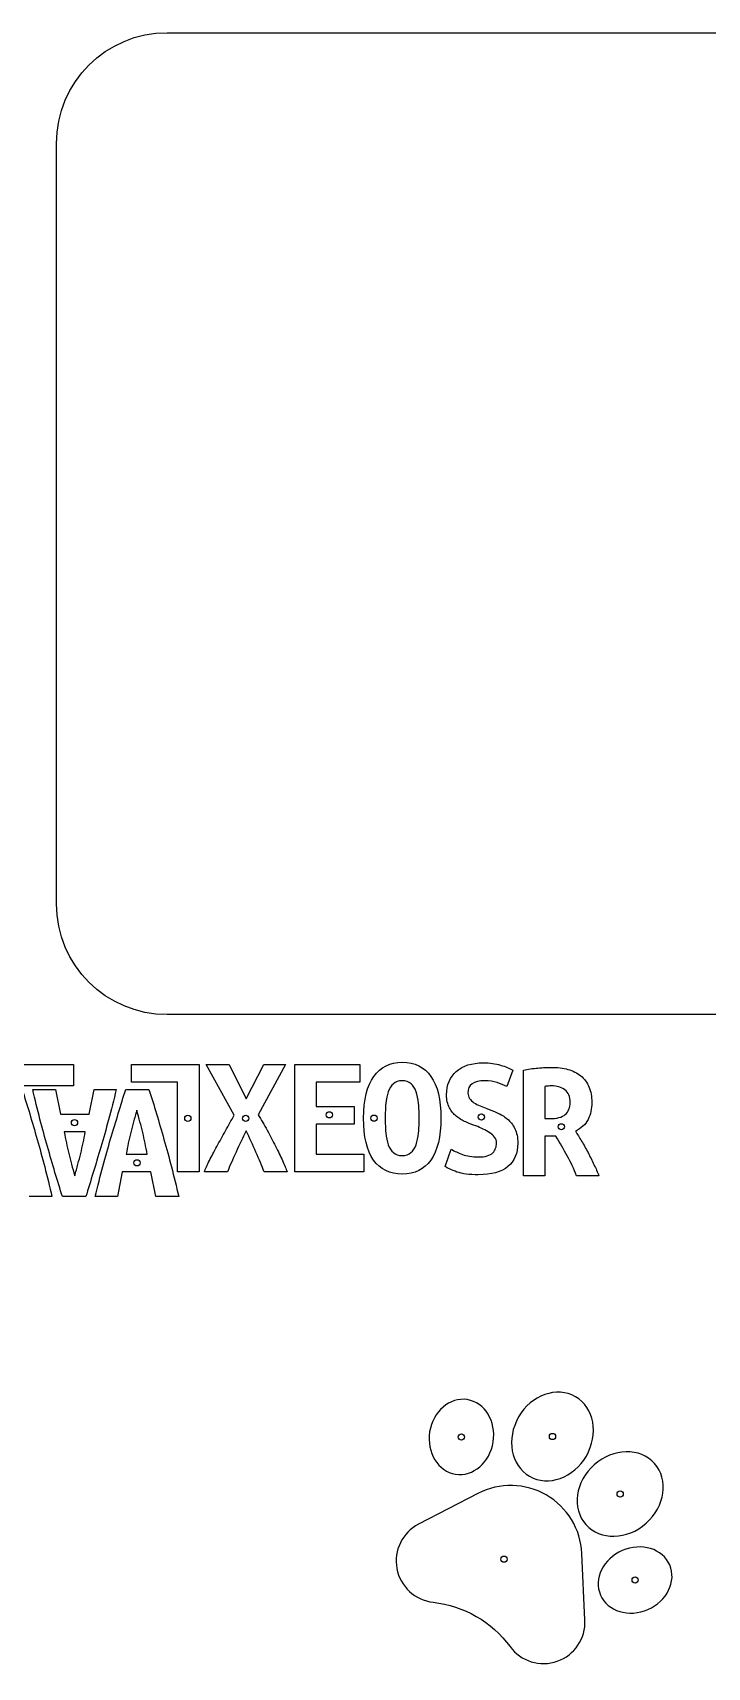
# Model space of a CAD drawing. Extents: x 9 to 2087, y 87 to 833.
# Drawn here: x 455 to 757, y 87 to 820 of the extents above; entities that cross this region are included whole.
import ezdxf

# ---------------------------------------------------------------- set-up
doc = ezdxf.new("R2010")
doc.units = 0
doc.layers.add('Calque_1', color=7, linetype='CONTINUOUS')

msp = doc.modelspace()

# ---------------------------------------------------------------- linework, layer by layer
at = {"layer": 'Calque_1', "color": 7}
for p, q in [((515.238256, 819.699936), (855.96034, 819.699936)), ((515.238256, 819.699936), (515.238256, 819.699936)), ((465.649272, 429.388908), (465.649272, 770.110981)), ((855.96034, 379.799941), (515.238256, 379.799941)), ((425.159591, 357.43436), (473.205982, 357.43436)), ((473.205982, 357.43436), (473.205982, 347.809561)), ((499.295062, 357.364337), (529.488988, 357.364337)), ((499.295062, 349.447164), (499.295062, 357.364337)), ((529.488988, 357.364337), (529.488988, 309.317961)), ((545.238324, 334.699488), (532.66399, 357.364337)), ((532.66399, 357.364337), (542.987363, 357.364337)), ((542.987363, 357.364337), (550.594059, 341.995707)), ((550.594059, 341.995707), (558.588851, 357.364337)), ((568.213609, 357.364337), (555.949794, 334.932346)), ((558.588851, 357.364337), (568.213609, 357.364337)), ((572.446983, 309.317999), (572.446983, 357.364357)), ((572.446983, 357.364357), (601.554196, 357.364357)), ((601.554196, 357.364357), (601.554196, 349.447184)), ((670.134618, 354.911143), (667.340322, 347.537305)), ((674.897174, 307.563332), (674.897174, 354.911133)), ((687.31627, 356.153042), (687.31627, 356.153042)), ((473.205982, 347.809561), (433.07676, 347.809561)), ((455.002747, 346.27214), (465.248501, 346.27214)), ((465.248501, 346.27214), (467.499462, 335.172574)), ((480.306654, 335.172574), (482.479995, 346.27214)), ((482.479995, 346.27214), (492.415272, 346.27214)), ((496.649392, 346.272158), (507.050384, 346.272158)), ((519.864189, 349.447164), (499.295062, 349.447164)), ((519.864189, 309.317961), (519.864189, 349.447164)), ((601.554196, 349.447184), (581.994162, 349.447184)), ((581.994162, 349.447184), (581.994162, 338.658099)), ((684.444354, 347.614914), (684.444354, 333.177716)), ((501.61703, 336.957837), (501.61703, 336.957837)), ((581.994162, 338.658099), (598.992799, 338.658099)), ((598.992799, 338.658099), (598.992799, 330.74093)), ((695.776778, 340.473935), (695.776778, 340.473935)), ((467.499462, 335.172574), (480.306654, 335.172574)), ((472.316787, 331.364155), (472.316787, 331.364155)), ((523.089055, 333.34114), (523.089055, 333.34114)), ((551.832222, 333.341154), (551.832222, 333.341154)), ((598.992799, 330.74093), (581.994162, 330.74093)), ((581.994162, 330.74093), (581.994162, 317.235168)), ((589.247804, 334.89357), (589.247804, 334.89357)), ((603.226154, 333.386766), (603.226154, 333.386766)), ((609.262621, 333.386733), (609.262621, 333.386733)), ((612.928573, 333.386766), (612.928573, 333.386766)), ((657.380332, 333.8763), (657.380332, 333.8763)), ((684.444354, 333.177716), (686.540076, 333.177716)), ((478.521409, 327.255401), (469.129468, 327.255401)), ((689.411992, 325.260543), (684.444354, 325.260543)), ((684.444354, 325.260543), (684.444354, 307.563332)), ((693.217534, 329.529603), (693.217534, 329.529603)), ((496.88225, 317.242523), (506.274191, 317.242523)), ((581.994162, 317.235168), (603.261822, 317.235168)), ((603.261822, 317.235168), (603.261822, 309.317999)), ((639.707835, 311.677168), (642.502131, 319.439102)), ((654.610749, 316.023851), (654.610749, 316.023851)), ((495.097005, 309.32535), (492.923663, 298.225783)), ((507.904197, 309.32535), (495.097005, 309.32535)), ((503.086838, 313.374645), (503.086838, 313.374645)), ((510.155158, 298.225783), (507.904197, 309.32535)), ((529.488988, 309.317961), (519.864189, 309.317961)), ((542.21117, 309.317962), (531.887797, 309.317962)), ((568.989802, 309.317962), (558.666471, 309.317962)), ((603.261822, 309.317999), (572.446983, 309.317999)), ((473.786629, 307.540128), (473.786629, 307.540128)), ((684.444354, 307.563332), (674.897174, 307.563332)), ((708.66159, 307.563332), (698.648694, 307.563332)), ((463.59182, 298.225827), (453.346066, 298.225827)), ((478.754267, 298.225807), (468.353275, 298.225807)), ((492.923663, 298.225783), (482.988387, 298.225783)), ((520.40087, 298.225783), (510.155158, 298.225783)), ((648.442909, 190.587621), (648.442909, 190.587621)), ((689.247471, 190.782834), (689.247471, 190.782834)), ((644.415739, 173.886783), (644.415739, 173.886783)), ((677.56762, 172.968008), (677.56762, 172.968008)), ((654.469312, 165.276183), (627.876162, 151.527967)), ((719.574619, 165.001468), (719.574619, 165.001468)), ((702.798738, 151.341278), (702.798738, 151.341278)), ((667.495279, 135.80565), (667.495279, 135.80565)), ((702.398095, 108.501243), (701.008151, 138.406949)), ((740.37959, 133.215443), (740.37959, 133.215443)), ((726.262891, 126.476343), (726.262891, 126.476343)), ((634.386464, 116.520588), (634.392955, 116.520588))]:
    msp.add_line(p, q, dxfattribs=at)
for points in [[(465.649272, 770.110981), (465.649272, 797.583253), (487.765983, 819.699936), (515.238256, 819.699936)], [(515.238256, 379.799941), (487.765983, 379.799941), (465.649272, 401.916619), (465.649272, 429.388908)], [(603.226154, 333.386766), (603.226154, 341.66616), (604.752668, 347.901566), (607.805696, 352.092983)], [(607.805696, 352.092983), (610.858723, 356.336174), (615.101914, 358.457769), (620.535268, 358.457769)], [(620.535268, 358.457769), (626.175607, 358.457769), (630.470545, 356.336174), (633.42008, 352.092983)], [(633.42008, 352.092983), (636.369615, 347.901566), (637.844382, 341.66616), (637.844382, 333.386766)], [(640.406409, 343.811577), (640.406409, 348.313499), (641.855304, 351.832242), (644.753092, 354.367807)], [(644.753092, 354.367807), (647.702628, 356.903373), (651.738834, 358.171155), (656.86171, 358.171155)], [(656.86171, 358.171155), (659.811245, 358.171155), (662.372684, 357.834805), (664.546025, 357.162104)], [(664.546025, 357.162104), (666.771113, 356.489403), (668.633978, 355.739083), (670.134618, 354.911143)], [(674.897174, 354.911133), (675.828607, 355.118118), (676.837658, 355.29923), (677.924329, 355.454468)], [(677.924329, 355.454468), (679.062746, 355.661453), (680.201163, 355.790819), (681.33958, 355.842565)], [(681.33958, 355.842565), (682.477997, 355.946057), (683.564668, 356.023677), (684.599593, 356.075423)], [(684.599593, 356.075423), (685.634517, 356.127169), (686.540076, 356.153042), (687.31627, 356.153042)], [(687.31627, 356.153042), (690.05882, 356.153042), (692.542639, 355.842565), (694.767727, 355.22161)], [(694.767727, 355.22161), (696.992815, 354.600655), (698.907425, 353.64335), (700.511558, 352.349694)], [(700.511558, 352.349694), (702.115691, 351.056039), (703.331728, 349.400159), (704.159668, 347.382056)], [(450.241293, 346.27216), (452.518127, 339.2347), (454.769088, 331.757384), (456.994176, 323.840211)], [(461.600392, 320.657756), (459.323557, 328.523183), (457.124343, 337.061311), (455.002747, 346.27214)], [(492.415272, 346.27214), (490.138437, 336.80258), (487.83573, 328.186833), (485.50715, 320.424898)], [(489.896509, 324.073025), (492.225089, 331.886706), (494.47605, 339.286417), (496.649392, 346.272158)], [(507.050384, 346.272158), (509.327218, 339.234671), (511.578179, 331.757341), (513.803267, 323.840167)], [(614.248101, 345.184903), (613.730639, 343.684262), (613.368415, 341.92489), (613.161431, 339.906787)], [(616.576682, 348.833012), (615.593503, 347.953326), (614.81731, 346.73729), (614.248101, 345.184903)], [(620.535268, 350.152499), (618.879389, 350.152499), (617.55986, 349.71267), (616.576682, 348.833012)], [(624.493855, 348.833012), (623.510677, 349.71267), (622.191148, 350.152499), (620.535268, 350.152499)], [(626.744816, 345.262522), (626.227354, 346.763163), (625.477033, 347.953326), (624.493855, 348.833012)], [(627.831487, 339.906787), (627.676248, 341.976636), (627.314024, 343.761881), (626.744816, 345.262522)], [(657.560284, 350.176363), (652.489154, 350.176363), (649.953589, 348.339372), (649.953589, 344.665389)], [(649.953589, 344.665389), (649.953589, 343.733957), (650.21232, 342.906018), (650.729782, 342.18157)], [(662.993639, 349.400169), (661.441252, 349.917632), (659.630134, 350.176363), (657.560284, 350.176363)], [(667.340322, 347.537305), (666.046666, 348.261752), (664.597772, 348.882707), (662.993639, 349.400169)], [(685.996741, 347.770153), (685.479278, 347.770153), (684.961816, 347.718407), (684.444354, 347.614914)], [(687.31627, 347.847772), (686.954046, 347.847772), (686.514203, 347.821899), (685.996741, 347.770153)], [(693.448198, 346.062527), (691.895811, 347.252691), (689.851835, 347.847772), (687.31627, 347.847772)], [(695.776778, 340.473935), (695.776778, 343.0095), (695.000585, 344.872364), (693.448198, 346.062527)], [(704.159668, 347.382056), (705.039353, 345.4157), (705.479196, 343.087119), (705.479196, 340.396315)], [(501.61703, 336.957837), (501.099568, 335.146719), (500.607978, 333.41322), (500.142262, 331.757341)], [(503.014178, 331.757341), (502.600208, 333.41322), (502.134492, 335.146719), (501.61703, 336.957837)], [(613.161431, 339.906787), (613.006192, 337.888684), (612.928573, 335.715344), (612.928573, 333.386766)], [(628.141964, 333.386766), (628.141964, 335.715344), (628.038472, 337.888684), (627.831487, 339.906787)], [(641.648319, 338.067745), (640.820379, 339.620132), (640.406409, 341.534742), (640.406409, 343.811577)], [(644.753092, 334.264397), (643.511183, 335.299322), (642.476258, 336.567104), (641.648319, 338.067745)], [(650.729782, 342.18157), (651.247244, 341.508869), (651.894072, 340.887915), (652.670266, 340.318706)], [(652.670266, 340.318706), (653.498205, 339.801244), (654.403764, 339.335528), (655.386943, 338.921558)], [(655.386943, 338.921558), (656.421867, 338.507588), (657.430919, 338.119491), (658.414097, 337.757268)], [(658.414097, 337.757268), (659.914738, 337.188059), (661.467125, 336.541231), (663.071258, 335.816784)], [(693.603437, 335.04058), (695.052331, 336.334236), (695.776778, 338.145354), (695.776778, 340.473935)], [(705.479196, 340.396315), (705.479196, 337.602019), (704.909988, 335.066454), (703.771571, 332.789619)], [(472.316787, 331.364155), (472.316788, 332.133746), (472.94066, 332.757626), (473.710251, 332.757635)], [(473.710251, 329.970674), (472.94066, 329.970684), (472.316788, 330.594564), (472.316787, 331.364155)], [(473.710251, 332.757635), (474.07983, 332.757642), (474.434273, 332.610832), (474.695607, 332.349503)], [(474.695607, 330.378807), (474.434273, 330.117478), (474.07983, 329.970668), (473.710251, 329.970674)], [(474.695607, 332.349503), (474.95694, 332.088174), (475.103756, 331.733733), (475.103757, 331.364155)], [(475.103757, 331.364155), (475.103756, 330.994577), (474.95694, 330.640136), (474.695607, 330.378807)], [(500.142262, 331.757341), (499.728292, 330.153207), (499.314323, 328.549074), (498.900353, 326.944941)], [(504.256088, 326.944941), (503.893864, 328.549074), (503.479894, 330.153207), (503.014178, 331.757341)], [(523.089055, 333.34114), (523.089056, 334.110731), (523.712928, 334.734611), (524.482519, 334.73462)], [(524.482519, 331.94766), (523.712928, 331.947669), (523.089056, 332.571549), (523.089055, 333.34114)], [(524.482519, 334.73462), (525.25211, 334.734611), (525.875982, 334.110731), (525.875983, 333.34114)], [(525.875983, 333.34114), (525.875983, 332.571549), (525.25211, 331.947669), (524.482519, 331.94766)], [(541.357357, 327.713747), (542.702759, 330.14582), (543.996415, 332.4744), (545.238324, 334.699488)], [(549.045261, 333.341154), (549.045262, 334.110752), (549.669144, 334.734634), (550.438742, 334.734634)], [(550.438742, 331.947673), (549.669144, 331.947674), (549.045262, 332.571556), (549.045261, 333.341154)], [(550.438742, 334.734634), (551.208339, 334.734634), (551.832222, 334.110752), (551.832222, 333.341154)], [(551.832222, 333.341154), (551.832222, 332.571556), (551.208339, 331.947674), (550.438742, 331.947673)], [(555.949794, 334.932346), (557.346942, 332.707258), (558.718217, 330.378678), (560.063619, 327.946605)], [(586.460843, 334.89357), (586.460843, 335.663168), (587.084726, 336.287051), (587.854324, 336.287051)], [(587.854324, 333.500089), (587.084726, 333.500089), (586.460843, 334.123972), (586.460843, 334.89357)], [(587.854324, 336.287051), (588.623922, 336.287051), (589.247804, 335.663168), (589.247804, 334.89357)], [(589.247804, 334.89357), (589.247804, 334.123972), (588.623922, 333.500089), (587.854324, 333.500089)], [(607.650457, 314.602881), (604.700922, 318.846072), (603.226154, 325.107367), (603.226154, 333.386766)], [(606.475693, 333.386733), (606.475694, 334.156325), (607.099566, 334.780204), (607.869157, 334.780214)], [(607.869157, 331.993253), (607.099566, 331.993262), (606.475694, 332.617142), (606.475693, 333.386733)], [(607.869157, 334.780214), (608.638749, 334.780204), (609.262621, 334.156325), (609.262621, 333.386733)], [(609.262621, 333.386733), (609.262621, 332.617142), (608.638749, 331.993262), (607.869157, 331.993253)], [(612.928573, 333.386766), (612.928573, 331.058186), (613.006192, 328.85897), (613.161431, 326.789118)], [(627.831487, 326.866737), (628.038472, 328.884843), (628.141964, 331.058186), (628.141964, 333.386766)], [(637.844382, 333.386766), (637.844382, 325.107367), (636.343742, 318.846072), (633.34246, 314.602881)], [(649.022156, 331.702959), (647.46977, 332.37566), (646.046748, 333.229472), (644.753092, 334.264397)], [(653.524078, 329.917714), (652.075184, 330.435176), (650.574543, 331.030258), (649.022156, 331.702959)], [(656.784091, 328.520566), (655.69742, 329.038028), (654.610749, 329.503744), (653.524078, 329.917714)], [(655.986826, 332.482816), (655.217233, 332.482825), (654.593361, 333.106707), (654.593363, 333.8763)], [(654.593363, 333.8763), (654.593363, 334.645892), (655.217235, 335.269771), (655.986826, 335.269781)], [(655.986826, 335.269781), (656.356405, 335.269787), (656.710848, 335.122977), (656.972182, 334.861648)], [(656.972183, 332.89095), (656.710849, 332.62962), (656.356405, 332.482809), (655.986826, 332.482816)], [(656.972182, 334.861648), (657.233515, 334.600319), (657.380331, 334.245879), (657.380332, 333.8763)], [(657.380332, 333.8763), (657.380333, 333.506721), (657.233517, 333.15228), (656.972183, 332.89095)], [(663.071258, 335.816784), (664.727137, 335.144083), (666.227778, 334.212651), (667.57318, 333.022488)], [(667.57318, 333.022488), (668.970328, 331.884071), (670.108745, 330.435176), (670.988431, 328.675804)], [(686.540076, 333.177716), (689.800089, 333.177716), (692.154542, 333.798671), (693.603437, 335.04058)], [(690.430565, 329.529603), (690.430565, 329.899181), (690.577381, 330.253622), (690.838715, 330.514951)], [(690.838715, 330.514951), (691.100048, 330.77628), (691.454492, 330.92309), (691.82407, 330.923083)], [(691.82407, 330.923083), (692.593661, 330.923074), (693.217533, 330.299194), (693.217534, 329.529603)], [(703.771571, 332.789619), (702.633154, 330.512785), (700.744416, 328.779287), (698.105359, 327.589123)], [(456.994176, 323.840211), (459.27101, 315.974784), (461.470225, 307.436656), (463.59182, 298.225827)], [(469.129468, 327.255401), (469.439945, 325.547775), (469.750423, 323.891896), (470.0609, 322.287763)], [(470.0609, 322.287763), (470.371378, 320.68363), (470.733601, 319.10537), (471.147571, 317.552983)], [(476.503306, 317.552983), (476.865529, 319.10537), (477.227753, 320.68363), (477.589977, 322.287763)], [(477.589977, 322.287763), (477.900454, 323.891896), (478.210931, 325.547775), (478.521409, 327.255401)], [(482.988387, 298.225783), (485.265221, 307.695344), (487.567928, 316.311091), (489.896509, 324.073025)], [(498.900353, 326.944941), (498.538129, 325.392554), (498.175906, 323.814294), (497.813682, 322.210161)], [(505.342758, 322.210161), (505.032281, 323.814294), (504.670057, 325.392554), (504.256088, 326.944941)], [(513.803267, 323.840167), (516.080074, 315.97474), (518.279275, 307.436612), (520.40087, 298.225783)], [(537.47639, 320.728006), (538.718299, 323.00484), (540.011955, 325.333421), (541.357357, 327.713747)], [(550.594059, 327.713747), (549.093418, 324.66072), (547.592778, 321.478326), (546.092137, 318.166568)], [(555.018362, 318.088948), (553.621213, 321.297215), (552.146446, 324.505481), (550.594059, 327.713747)], [(560.063619, 327.946605), (561.409021, 325.514532), (562.650917, 323.134206), (563.789306, 320.805625)], [(613.161431, 326.789118), (613.368415, 324.771015), (613.730639, 323.011644), (614.248101, 321.511007)], [(626.744816, 321.511007), (627.314024, 323.063391), (627.676248, 324.848634), (627.831487, 326.866737)], [(659.733626, 326.890559), (658.85394, 327.511514), (657.870762, 328.054849), (656.784091, 328.520566)], [(661.906968, 324.872456), (661.337759, 325.64865), (660.613312, 326.321351), (659.733626, 326.890559)], [(662.760781, 322.233399), (662.760781, 323.216577), (662.476176, 324.096263), (661.906968, 324.872456)], [(662.372684, 319.904818), (662.631415, 320.681012), (662.760781, 321.457205), (662.760781, 322.233399)], [(670.988431, 328.675804), (671.868117, 326.968179), (672.30796, 324.794837), (672.30796, 322.155779)], [(694.457249, 316.489557), (692.904862, 319.387346), (691.22311, 322.311008), (689.411992, 325.260543)], [(690.838715, 328.544255), (690.577381, 328.805584), (690.430565, 329.160025), (690.430565, 329.529603)], [(691.82407, 328.136122), (691.454492, 328.136116), (691.100048, 328.282926), (690.838715, 328.544255)], [(693.217534, 329.529603), (693.217533, 328.760011), (692.593661, 328.136132), (691.82407, 328.136122)], [(698.105359, 327.589123), (698.985045, 326.243721), (699.916477, 324.743081), (700.899655, 323.087201)], [(700.899655, 323.087201), (701.882833, 321.483068), (702.840139, 319.775443), (703.771571, 317.964325)], [(468.353275, 298.225807), (466.076441, 305.263267), (463.825479, 312.740583), (461.600392, 320.657756)], [(471.147571, 317.552983), (471.509795, 315.948849), (471.923765, 314.344716), (472.389481, 312.740583)], [(475.261396, 312.740583), (475.675366, 314.344716), (476.089336, 315.948849), (476.503306, 317.552983)], [(485.50715, 320.424898), (483.17857, 312.611218), (480.927609, 305.211521), (478.754267, 298.225807)], [(497.813682, 322.210161), (497.503205, 320.606028), (497.192727, 318.950149), (496.88225, 317.242523)], [(506.274191, 317.242523), (505.963713, 318.950149), (505.653236, 320.606028), (505.342758, 322.210161)], [(534.138758, 314.36322), (535.173682, 316.329577), (536.286226, 318.451172), (537.47639, 320.728006)], [(546.092137, 318.166568), (544.591496, 314.906555), (543.29784, 311.95702), (542.21117, 309.317962)], [(558.666471, 309.317962), (557.683292, 311.95702), (556.467256, 314.880682), (555.018362, 318.088948)], [(563.789306, 320.805625), (564.979469, 318.528791), (566.014394, 316.381323), (566.89408, 314.36322)], [(614.248101, 321.511007), (614.81731, 320.010366), (615.593503, 318.820201), (616.576682, 317.940513)], [(616.576682, 317.940513), (617.55986, 317.060827), (618.879389, 316.620984), (620.535268, 316.620984)], [(620.535268, 316.620984), (622.139401, 316.620984), (623.433057, 317.060827), (624.416236, 317.940513)], [(624.416236, 317.940513), (625.45116, 318.820201), (626.227354, 320.010366), (626.744816, 321.511007)], [(642.502131, 319.439102), (643.89928, 318.611162), (645.555159, 317.834969), (647.46977, 317.110522)], [(647.46977, 317.110522), (649.436126, 316.386075), (651.816453, 316.023851), (654.610749, 316.023851)], [(654.610749, 316.023851), (656.214882, 316.023851), (657.534411, 316.17909), (658.569336, 316.489567)], [(658.569336, 316.489567), (659.656007, 316.851791), (660.509819, 317.317507), (661.130774, 317.886715)], [(661.130774, 317.886715), (661.751729, 318.50767), (662.165699, 319.180371), (662.372684, 319.904818)], [(672.30796, 322.155779), (672.30796, 317.653857), (670.833192, 314.160987), (667.883657, 311.677168)], [(698.648694, 307.563332), (697.458531, 310.668106), (696.061383, 313.643514), (694.457249, 316.489557)], [(703.771571, 317.964325), (704.703003, 316.204953), (705.582689, 314.419708), (706.410629, 312.60859)], [(472.389481, 312.740583), (472.80345, 311.084704), (473.269166, 309.351219), (473.786629, 307.540128)], [(473.786629, 307.540128), (474.304091, 309.351219), (474.79568, 311.084704), (475.261396, 312.740583)], [(500.299877, 313.374645), (500.299878, 314.144243), (500.92376, 314.768126), (501.693358, 314.768126)], [(501.693358, 311.981165), (500.92376, 311.981165), (500.299878, 312.605048), (500.299877, 313.374645)], [(501.693358, 314.768126), (502.462955, 314.768126), (503.086838, 314.144243), (503.086838, 313.374645)], [(503.086838, 313.374645), (503.086838, 312.605048), (502.462955, 311.981165), (501.693358, 311.981165)], [(531.887797, 309.317962), (532.405259, 310.715111), (533.155579, 312.396863), (534.138758, 314.36322)], [(566.89408, 314.36322), (567.773766, 312.396863), (568.47234, 310.715111), (568.989802, 309.317962)], [(620.612888, 308.315714), (614.972549, 308.315714), (610.651738, 310.411436), (607.650457, 314.602881)], [(633.34246, 314.602881), (630.341179, 310.411436), (626.097988, 308.315714), (620.612888, 308.315714)], [(645.06357, 309.270968), (642.683243, 310.150654), (640.897998, 310.95272), (639.707835, 311.677168)], [(654.610749, 308.029058), (650.62629, 308.029058), (647.443896, 308.443028), (645.06357, 309.270968)], [(667.883657, 311.677168), (664.985868, 309.245095), (660.561566, 308.029058), (654.610749, 308.029058)], [(706.410629, 312.60859), (707.290314, 310.849218), (708.040635, 309.167465), (708.66159, 307.563332)], [(698.138854, 208.598422), (689.763233, 213.434074), (678.363205, 209.380008), (672.68193, 199.539766)], [(649.67828, 207.288967), (641.824741, 208.528262), (634.280913, 202.04954), (632.822812, 192.827421)], [(661.275242, 188.346297), (662.724397, 197.569319), (657.532185, 206.055007), (649.67828, 207.288967)], [(703.024347, 182.021584), (708.70548, 191.861572), (706.516734, 203.761415), (698.138854, 208.598422)], [(672.68193, 199.539766), (667.003196, 189.70387), (669.192027, 177.80366), (677.56762, 172.968008)], [(632.822812, 192.827421), (631.376338, 183.605923), (636.567844, 175.117892), (644.415739, 173.886783)], [(646.064067, 189.602244), (645.802733, 189.863583), (645.655923, 190.218035), (645.655936, 190.587621)], [(645.655936, 190.587621), (645.655956, 191.357212), (646.279845, 191.981076), (647.049436, 191.981065)], [(647.049436, 191.981065), (647.819017, 191.98106), (648.442888, 191.357201), (648.442909, 190.587621)], [(648.442909, 190.587621), (648.442921, 190.21804), (648.296115, 189.863592), (648.034787, 189.602254)], [(686.86863, 189.797457), (686.607296, 190.058796), (686.460486, 190.413248), (686.460499, 190.782834)], [(686.460499, 190.782834), (686.460519, 191.552426), (687.084408, 192.176289), (687.853999, 192.176278)], [(687.853999, 192.176278), (688.62358, 192.176273), (689.247451, 191.552415), (689.247471, 190.782834)], [(689.247471, 190.782834), (689.247484, 190.413253), (689.100678, 190.058805), (688.83935, 189.797467)], [(644.415739, 173.886783), (652.274442, 172.644807), (659.82335, 179.122739), (661.275242, 188.346297)], [(647.049436, 189.194092), (646.679851, 189.194087), (646.325401, 189.340904), (646.064067, 189.602244)], [(648.034787, 189.602254), (647.773459, 189.340915), (647.419017, 189.194095), (647.049436, 189.194092)], [(687.853999, 189.389306), (687.484414, 189.3893), (687.129964, 189.536117), (686.86863, 189.797457)], [(688.83935, 189.797467), (688.578022, 189.536128), (688.22358, 189.389308), (687.853999, 189.389306)], [(733.562597, 178.661785), (727.137018, 185.893899), (715.038179, 185.641225), (706.547778, 178.095563)], [(677.56762, 172.968008), (685.945528, 168.13103), (697.345584, 172.185688), (703.024347, 182.021584)], [(706.547778, 178.095563), (698.054865, 170.551368), (696.378408, 158.570357), (702.798738, 151.341278)], [(729.814686, 151.904706), (738.30932, 159.447645), (739.982926, 171.432748), (733.562597, 178.661785)], [(685.085258, 164.56772), (675.669366, 170.003998), (664.129751, 170.271657), (654.469312, 165.276183)], [(701.008151, 138.406949), (700.503792, 149.270782), (694.50228, 159.130794), (685.085258, 164.56772)], [(717.195778, 164.01609), (716.934444, 164.27743), (716.787634, 164.631882), (716.787647, 165.001468)], [(716.787647, 165.001468), (716.787667, 165.771059), (717.411556, 166.394922), (718.181147, 166.394912)], [(718.181147, 163.607939), (717.811561, 163.607934), (717.457112, 163.754751), (717.195778, 164.01609)], [(718.181147, 166.394912), (718.950727, 166.394907), (719.574599, 165.771048), (719.574619, 165.001468)], [(719.166498, 164.0161), (718.90517, 163.754762), (718.550728, 163.607942), (718.181147, 163.607939)], [(719.574619, 165.001468), (719.574632, 164.631887), (719.427826, 164.277439), (719.166498, 164.0161)], [(627.876162, 151.527967), (620.592543, 147.761656), (616.634038, 139.669696), (618.129279, 131.61005)], [(702.798738, 151.341278), (709.223753, 144.10922), (721.322929, 144.362007), (729.814686, 151.904706)], [(719.125773, 139.682762), (710.563941, 135.955143), (706.193476, 127.023177), (709.360122, 119.736566)], [(740.37959, 133.215443), (737.202162, 140.508262), (727.69229, 143.405245), (719.125773, 139.682762)], [(665.116437, 134.820273), (664.855103, 135.081612), (664.708294, 135.436064), (664.708306, 135.80565)], [(664.708306, 135.80565), (664.708327, 136.575241), (665.332215, 137.199105), (666.101807, 137.199094)], [(666.101807, 134.412121), (665.732221, 134.412116), (665.377771, 134.558933), (665.116437, 134.820273)], [(666.101807, 137.199094), (666.871387, 137.199089), (667.495258, 136.57523), (667.495279, 135.80565)], [(667.087158, 134.820283), (666.82583, 134.558944), (666.471387, 134.412124), (666.101807, 134.412121)], [(667.495279, 135.80565), (667.495291, 135.436069), (667.348485, 135.081621), (667.087158, 134.820283)], [(730.61312, 113.267271), (739.174585, 116.994806), (743.544401, 125.929312), (740.37959, 133.215443)], [(618.129279, 131.61005), (619.630334, 123.546707), (626.232105, 117.417236), (634.386464, 116.520588)], [(723.884049, 125.490966), (723.622715, 125.752305), (723.475905, 126.106757), (723.475918, 126.476343)], [(723.475918, 126.476343), (723.475939, 127.245935), (724.099827, 127.869798), (724.869419, 127.869787)], [(724.869419, 125.082814), (724.499833, 125.082809), (724.145383, 125.229626), (723.884049, 125.490966)], [(724.869419, 127.869787), (725.638999, 127.869782), (726.26287, 127.245924), (726.262891, 126.476343)], [(725.85477, 125.490976), (725.593442, 125.229637), (725.238999, 125.082817), (724.869419, 125.082814)], [(726.262891, 126.476343), (726.262903, 126.106762), (726.116097, 125.752314), (725.85477, 125.490976)], [(709.360122, 119.736566), (712.52389, 112.448601), (722.044656, 109.547751), (730.61312, 113.267271)], [(634.392955, 116.520588), (648.14745, 115.008667), (660.637646, 107.797466), (668.825223, 96.635916)], [(690.017035, 90.101399), (697.7484, 92.8341), (702.778192, 100.310308), (702.398095, 108.501243)], [(668.825223, 96.635916), (673.675014, 90.024606), (682.282989, 87.369968), (690.017035, 90.101399)]]:
    msp.add_open_spline(points, degree=3, dxfattribs=at)

doc.saveas('drawing.dxf')
